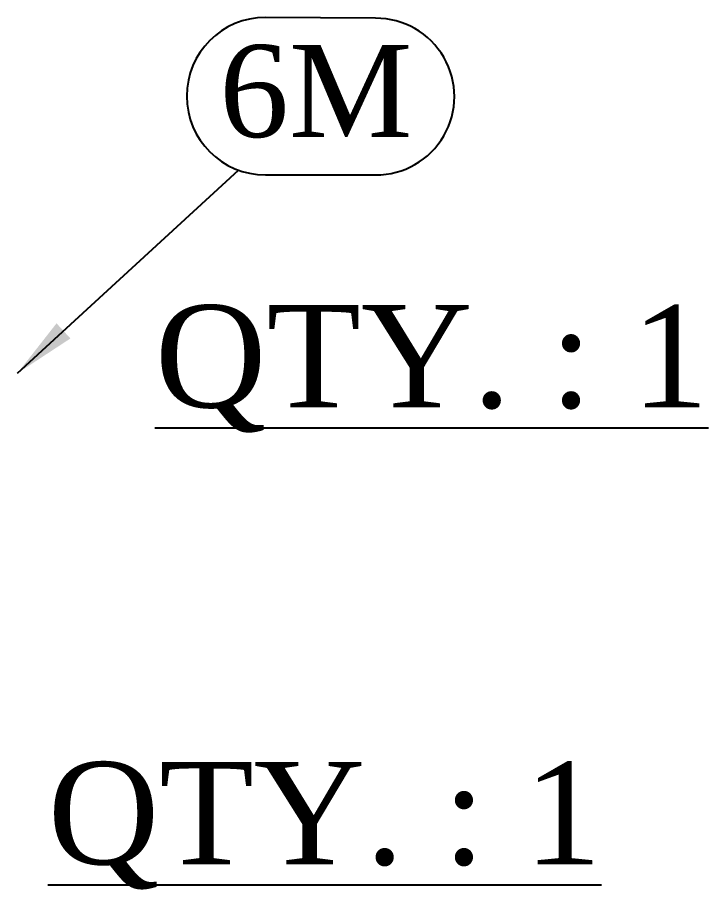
# Model space of a CAD drawing. Header units: inches. Extents: x 212980 to 238967, y -33384 to 2238.
# Drawn here: x 231453 to 231895, y -18741 to -18184 of the extents above; entities that cross this region are included whole.
import ezdxf
from ezdxf.enums import TextEntityAlignment as Align

# ---------------------------------------------------------------- set-up
doc = ezdxf.new("R2010")
doc.units = ezdxf.units.IN
doc.header["$LTSCALE"] = 15
doc.header["$MEASUREMENT"] = 0
doc.linetypes.add('CENTER', pattern=[50.8, 31.75, -6.35, 6.35, -6.35])
doc.layers.add('2', color=3, linetype='CENTER')
doc.layers.add('5', color=8, linetype='Continuous')
doc.styles.add('ROMANS', font='ROMANS.shx')
doc.styles.add('style7', font='times.ttf', dxfattribs={"height": 24})
doc.dimstyles.new('11', dxfattribs={"dimtxt": 45, "dimasz": 40, "dimexe": 3, "dimexo": 5, "dimgap": 10, "dimtad": 1, "dimdec": 0, "dimdsep": 46, "dimtxsty": 'ROMANS', "dimcen": 2.5, "dimclrd": 6, "dimclre": 6, "dimclrt": 2, "dimadec": 0, "dimazin": 0, "dimtfac": 1, "dimtdec": 0, "dimtmove": 0, "dimatfit": 3, "dimfxl": 1, "dimarcsym": 0})

msp = doc.modelspace()

# ---------------------------------------------------------------- linework, layer by layer
at = {"layer": '2', "color": 8, "linetype": 'ByBlock'}
msp.add_lwpolyline([(231681.85, -18184.06), (231611.38, -18183.5, 1), (231611.38, -18284.2), (231681.85, -18284.2, 1.00562), (231681.85, -18184.06)], format="xyb", dxfattribs=at)

# ---------------------------------------------------------------- texts
at = {"layer": '5', "color": 2, "style": 'style7'}
msp.add_text('6M', height=58.905, dxfattribs=at).set_placement((231643.66, -18230.52), align=Align.MIDDLE_CENTER)
for p in [(231540.6, -18432.89), (231472.09, -18725.05)]:
    msp.add_text('%%UQTY. : 1', height=65.45, dxfattribs=at).set_placement(p)

# ---------------------------------------------------------------- leaders
at = {"color": 7, "ltscale": 200}
msp.add_leader([(231452.69, -18411.04), (231594.06, -18281.13)], dimstyle='11', override={"dimtmove": 1}, dxfattribs=at)

doc.saveas('drawing.dxf')
